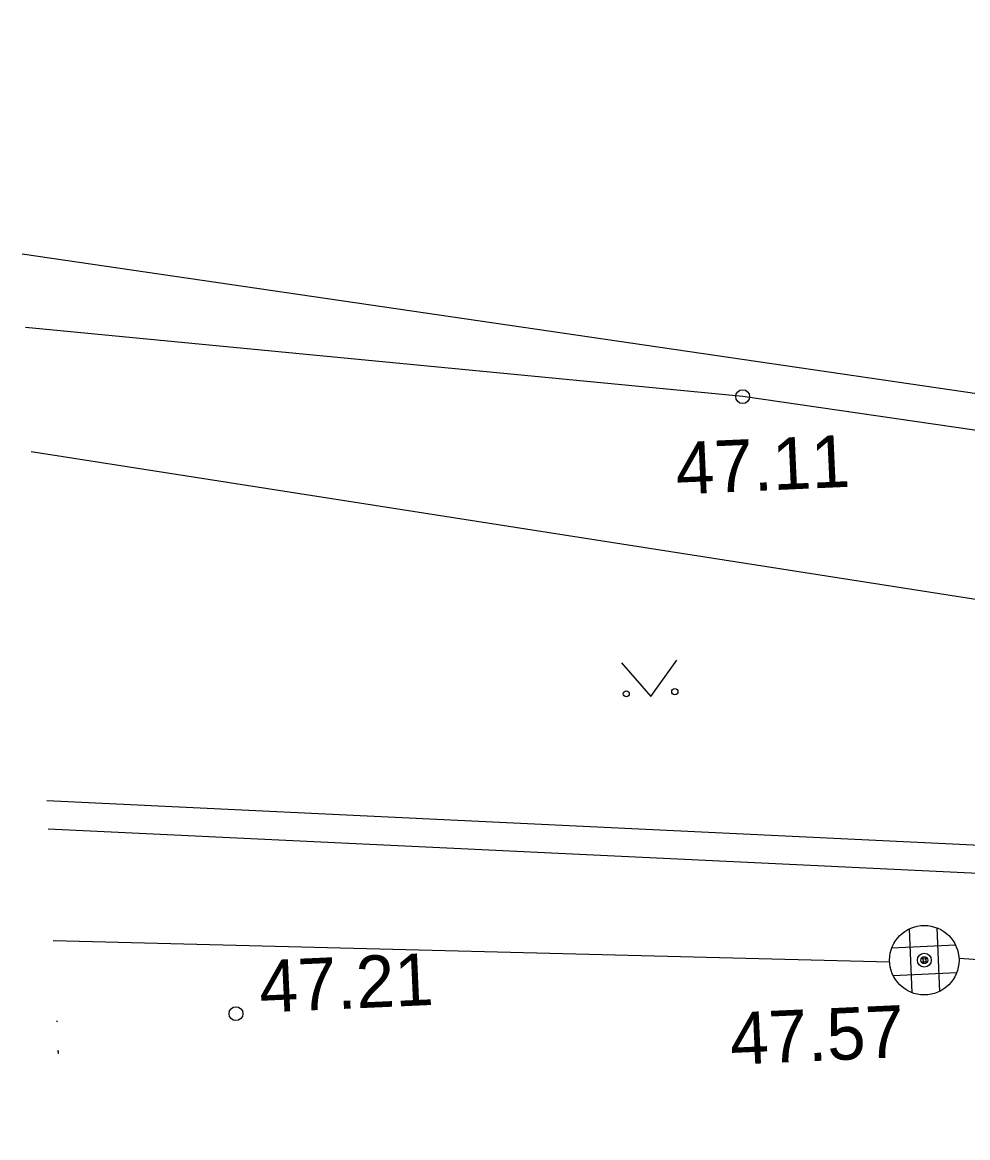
# Model space of a CAD drawing. Extents: x 641842 to 641928, y 6455750 to 6455871.
# Drawn here: x 641841.68 to 641855.3, y 6455853.07 to 6455869.12 of the extents above; entities that cross this region are included whole.
import ezdxf

# ---------------------------------------------------------------- set-up
doc = ezdxf.new("R2010")
doc.units = 0
for name, color, linetype in [('9', 7, 'Continuous'), ('Level 12', 7, 'Continuous'), ('Level 15', 7, 'Continuous'), ('Level 18', 7, 'Continuous'), ('Level 20', 7, 'Continuous'), ('Level 22', 7, 'Continuous'), ('Level 23', 7, 'Continuous'), ('Level 24', 7, 'Continuous'), ('Level 25', 7, 'Continuous'), ('Level 27', 7, 'Continuous'), ('Level 30', 7, 'Continuous'), ('Level 31', 7, 'Continuous'), ('Level 34', 7, 'Continuous'), ('Level 35', 7, 'Continuous'), ('Level 36', 7, 'Continuous'), ('Level 38', 7, 'Continuous'), ('Level 39', 7, 'Continuous'), ('Level 40', 7, 'Continuous'), ('Level 5', 7, 'Continuous'), ('Level 6', 7, 'Continuous'), ('Level 9', 7, 'Continuous')]:
    doc.layers.add(name, color=color, linetype=linetype)

# ---------------------------------------------------------------- blocks, each defined once
blk = doc.blocks.new('PUNKT9')
at = {"layer": 'Level 12'}
blk.add_circle((0, 0), 100, dxfattribs=at)
blk = doc.blocks.new('VDREKA')
at = {"layer": '9'}
for p, q in [((-46, 20), (46, 20)), ((-20, 46), (-20, -46)), ((20, 46), (20, -46)), ((-46, -20), (46, -20))]:
    blk.add_line(p, q, dxfattribs=at)
blk.add_circle((0, 0), 50, dxfattribs=at)
blk = doc.blocks.new('KMURU5')
at = {"layer": 'Level 15'}
for p, q in [((-403, 505), (0, 0)), ((0, 0), (397, 505))]:
    blk.add_line(p, q, dxfattribs=at)
for centre, radius in [((-353, 55), 42.8), ((347, 55), 45.2)]:
    blk.add_circle(centre, radius, dxfattribs=at)
blk = doc.blocks.new('PUNK10')
at = {"layer": 'Level 6'}
blk.add_circle((0, 0), 100, dxfattribs=at)
blk = doc.blocks.new('VDREK0')
at = {"layer": 'Level 18'}
for p, q in [((-200, 458), (-200, -458)), ((200, 458), (200, -458)), ((-458, 200), (458, 200)), ((-458, -200), (458, -200))]:
    blk.add_line(p, q, dxfattribs=at)
blk.add_circle((0, 0), 500, dxfattribs=at)
blk = doc.blocks.new('KMURU6')
at = {"layer": 'Level 20'}
for p, q in [((-403, 505), (0, 0)), ((0, 0), (397, 505))]:
    blk.add_line(p, q, dxfattribs=at)
for centre, radius in [((-353, 55), 42.8), ((347, 55), 45.2)]:
    blk.add_circle(centre, radius, dxfattribs=at)
blk = doc.blocks.new('PUNK11')
at = {"layer": 'Level 9'}
blk.add_circle((0, 0), 100, dxfattribs=at)
blk = doc.blocks.new('VDREK1')
at = {"layer": 'Level 39'}
for p, q in [((-200, 458), (-200, -458)), ((200, 458), (200, -458)), ((-458, 200), (458, 200)), ((-458, -200), (458, -200))]:
    blk.add_line(p, q, dxfattribs=at)
blk.add_circle((0, 0), 500, dxfattribs=at)
blk = doc.blocks.new('KMURU7')
at = {"layer": 'Level 31'}
for p, q in [((-403, 505), (0, 0)), ((0, 0), (397, 505))]:
    blk.add_line(p, q, dxfattribs=at)
for centre, radius in [((-353, 55), 42.8), ((347, 55), 45.2)]:
    blk.add_circle(centre, radius, dxfattribs=at)

msp = doc.modelspace()

# ---------------------------------------------------------------- linework, layer by layer
at = {"layer": 'Level 15'}
msp.add_line((641842.176, 6455854.736), (641842.186, 6455854.751), dxfattribs=at)
msp.add_lwpolyline([(641842.194, 6455854.323), (641842.196, 6455854.278)], dxfattribs=at)
msp.add_arc((641842.156, 6455854.299), 0.0452, 332.2519, 32.8766, dxfattribs=at)
at = {"layer": 'Level 18'}
msp.add_line((641854.672, 6455855.623), (641854.672, 6455855.623), dxfattribs=at)
msp.add_line((641854.672, 6455855.623), (641854.672, 6455855.623), dxfattribs=at)
msp.add_line((641854.672, 6455855.623), (641854.672, 6455855.623), dxfattribs=at)
msp.add_line((641854.672, 6455855.623), (641854.672, 6455855.623), dxfattribs=at)
msp.add_line((641854.672, 6455855.623), (641854.672, 6455855.623), dxfattribs=at)
msp.add_line((641854.672, 6455855.623), (641854.672, 6455855.623), dxfattribs=at)
msp.add_line((641854.672, 6455855.623), (641854.672, 6455855.623), dxfattribs=at)
msp.add_line((641854.672, 6455855.623), (641854.672, 6455855.623), dxfattribs=at)
at = {"layer": 'Level 20'}
msp.add_line((641842.176, 6455854.736), (641842.186, 6455854.751), dxfattribs=at)
msp.add_line((641842.176, 6455854.736), (641842.186, 6455854.751), dxfattribs=at)
msp.add_lwpolyline([(641842.194, 6455854.323), (641842.196, 6455854.278)], dxfattribs=at)
msp.add_lwpolyline([(641842.194, 6455854.323), (641842.196, 6455854.278)], dxfattribs=at)
msp.add_arc((641842.156, 6455854.299), 0.0452, 332.2519, 32.8766, dxfattribs=at)
msp.add_arc((641842.156, 6455854.299), 0.0452, 332.2519, 32.8766, dxfattribs=at)
at = {"layer": 'Level 22'}
msp.add_line((641841.808, 6455862.946), (641869.062, 6455858.691), dxfattribs=at)
msp.add_line((641841.808, 6455862.946), (641869.062, 6455858.691), dxfattribs=at)
msp.add_line((641841.808, 6455862.946), (641869.062, 6455858.691), dxfattribs=at)
msp.add_line((641841.808, 6455862.946), (641869.062, 6455858.691), dxfattribs=at)
at = {"layer": 'Level 23'}
msp.add_line((641841.681, 6455865.791), (641860.282, 6455863.071), dxfattribs=at)
msp.add_line((641841.681, 6455865.791), (641860.282, 6455863.071), dxfattribs=at)
msp.add_line((641841.681, 6455865.791), (641860.282, 6455863.071), dxfattribs=at)
msp.add_line((641841.681, 6455865.791), (641860.282, 6455863.071), dxfattribs=at)
at = {"layer": 'Level 24'}
for p, q in [((641841.808, 6455862.946), (641869.062, 6455858.691)), ((641841.808, 6455862.946), (641869.062, 6455858.691)), ((641842.123, 6455855.905), (641854.173, 6455855.599)), ((641842.123, 6455855.905), (641854.173, 6455855.599)), ((641842.123, 6455855.905), (641854.173, 6455855.599)), ((641842.123, 6455855.905), (641854.173, 6455855.599)), ((641867.477, 6455854.804), (641855.172, 6455855.646)), ((641867.477, 6455854.804), (641855.172, 6455855.646))]:
    msp.add_line(p, q, dxfattribs=at)
at = {"layer": 'Level 25'}
msp.add_line((641841.681, 6455865.791), (641860.282, 6455863.071), dxfattribs=at)
msp.add_line((641841.681, 6455865.791), (641860.282, 6455863.071), dxfattribs=at)
for points in [[(641842.033, 6455857.922), (641855.677, 6455857.271), (641873.333, 6455855.758)], [(641842.033, 6455857.922), (641855.677, 6455857.271), (641873.333, 6455855.758)], [(641842.051, 6455857.514), (641855.65, 6455856.865), (641873.522, 6455855.334)], [(641842.051, 6455857.514), (641855.65, 6455856.865), (641873.522, 6455855.334)]]:
    msp.add_lwpolyline(points, dxfattribs=at)
at = {"layer": 'Level 30'}
for p, q in [((641852.056, 6455863.736), (641841.728, 6455864.729)), ((641852.056, 6455863.736), (641841.728, 6455864.729)), ((641852.056, 6455863.736), (641852.056, 6455863.736)), ((641852.056, 6455863.736), (641852.056, 6455863.736)), ((641852.056, 6455863.736), (641852.056, 6455863.736)), ((641852.056, 6455863.736), (641852.056, 6455863.736)), ((641868.504, 6455861.35), (641852.056, 6455863.736)), ((641852.056, 6455863.736), (641852.056, 6455863.736)), ((641852.056, 6455863.736), (641852.056, 6455863.736)), ((641852.056, 6455863.736), (641852.056, 6455863.736)), ((641852.056, 6455863.736), (641852.056, 6455863.736)), ((641868.504, 6455861.35), (641852.056, 6455863.736))]:
    msp.add_line(p, q, dxfattribs=at)
for points in [[(641881.075, 6455853.087), (641880.16, 6455856.188), (641878.78, 6455857.899), (641876.066, 6455859.215), (641868.504, 6455861.35), (641852.056, 6455863.736), (641841.728, 6455864.729)], [(641876.215, 6455859.143), (641876.066, 6455859.215), (641868.504, 6455861.35), (641852.056, 6455863.736), (641841.728, 6455864.729)]]:
    msp.add_lwpolyline(points, dxfattribs=at)
at = {"layer": 'Level 34'}
msp.add_line((641854.672, 6455855.623), (641854.672, 6455855.623), dxfattribs=at)
msp.add_line((641854.672, 6455855.623), (641854.672, 6455855.623), dxfattribs=at)
msp.add_line((641854.672, 6455855.623), (641854.672, 6455855.623), dxfattribs=at)
msp.add_line((641854.672, 6455855.623), (641854.672, 6455855.623), dxfattribs=at)
at = {"layer": 'Level 35'}
for p, q in [((641842.123, 6455855.905), (641854.173, 6455855.599)), ((641842.123, 6455855.905), (641854.173, 6455855.599)), ((641867.477, 6455854.804), (641855.172, 6455855.646))]:
    msp.add_line(p, q, dxfattribs=at)
at = {"layer": 'Level 36'}
for points in [[(641842.033, 6455857.922), (641855.677, 6455857.271), (641873.333, 6455855.758)], [(641842.051, 6455857.514), (641855.65, 6455856.865), (641873.775, 6455855.312)]]:
    msp.add_lwpolyline(points, dxfattribs=at)
at = {"layer": 'Level 38'}
msp.add_open_spline([(641845.214, 6455786.889), (641846.04, 6455788.456), (641849.007, 6455794.11), (641851.535, 6455799.121), (641852.107, 6455800.222), (641854.686, 6455807.894), (641856.246, 6455812.093), (641859.051, 6455817.48), (641866.82, 6455832.554), (641871.264, 6455841.634), (641877.95, 6455854.512), (641878.496, 6455856.177), (641879.25, 6455859.332), (641880.787, 6455866.584), (641881.322, 6455869.125)], degree=3, dxfattribs=at)
at = {"layer": 'Level 40'}
msp.add_line((641844.758, 6455854.853), (641844.758, 6455854.853), dxfattribs=at)
msp.add_line((641844.758, 6455854.853), (641844.758, 6455854.853), dxfattribs=at)
msp.add_line((641844.758, 6455854.853), (641844.758, 6455854.853), dxfattribs=at)
msp.add_line((641844.758, 6455854.853), (641844.758, 6455854.853), dxfattribs=at)
at = {"layer": 'Level 6'}
msp.add_line((641844.758, 6455854.853), (641844.758, 6455854.853), dxfattribs=at)
msp.add_line((641844.758, 6455854.853), (641844.758, 6455854.853), dxfattribs=at)
msp.add_line((641844.758, 6455854.853), (641844.758, 6455854.853), dxfattribs=at)
msp.add_line((641844.758, 6455854.853), (641844.758, 6455854.853), dxfattribs=at)
msp.add_line((641844.758, 6455854.853), (641844.758, 6455854.853), dxfattribs=at)
msp.add_line((641844.758, 6455854.853), (641844.758, 6455854.853), dxfattribs=at)
msp.add_line((641844.758, 6455854.853), (641844.758, 6455854.853), dxfattribs=at)
msp.add_line((641844.758, 6455854.853), (641844.758, 6455854.853), dxfattribs=at)
at = {"layer": 'Level 9'}
for p, q in [((641852.056, 6455863.736), (641841.728, 6455864.729)), ((641852.056, 6455863.736), (641852.056, 6455863.736)), ((641852.056, 6455863.736), (641852.056, 6455863.736)), ((641852.056, 6455863.736), (641852.056, 6455863.736)), ((641852.056, 6455863.736), (641852.056, 6455863.736)), ((641868.504, 6455861.35), (641852.056, 6455863.736))]:
    msp.add_line(p, q, dxfattribs=at)
msp.add_lwpolyline([(641876.215, 6455859.143), (641876.066, 6455859.215), (641868.504, 6455861.35), (641852.056, 6455863.736), (641841.728, 6455864.729)], dxfattribs=at)

# ---------------------------------------------------------------- block references
at = {"layer": 'Level 12', "xscale": 0.0009999999999999996, "yscale": 0.001, "rotation": 2.5642489144958254}
for p in [(641852.056, 6455863.736), (641852.056, 6455863.736), (641852.056, 6455863.736), (641852.056, 6455863.736), (641854.672, 6455855.623), (641854.672, 6455855.623), (641854.672, 6455855.623), (641854.672, 6455855.623), (641844.758, 6455854.853), (641844.758, 6455854.853)]:
    msp.add_blockref('PUNKT9', p, dxfattribs=at)
at = {"layer": 'Level 15', "xscale": 0.0009999999999999996, "yscale": 0.001, "rotation": 2.5642489144958254}
msp.add_blockref('KMURU5', (641850.735, 6455859.419), dxfattribs=at)
at = {"layer": 'Level 18', "xscale": 0.0009999999999999996, "yscale": 0.001, "rotation": 2.5642489144958254}
msp.add_blockref('VDREK0', (641854.672, 6455855.623), dxfattribs=at)
msp.add_blockref('VDREK0', (641854.672, 6455855.623), dxfattribs=at)
at = {"layer": 'Level 20', "xscale": 0.0009999999999999996, "yscale": 0.001, "rotation": 2.5642489144958254}
msp.add_blockref('KMURU6', (641850.735, 6455859.419), dxfattribs=at)
at = {"layer": 'Level 27', "xscale": 0.0009999999999999996, "yscale": 0.001, "rotation": 2.5642489144958254}
for name, p in [('PUNK10', (641852.056, 6455863.736)), ('PUNK10', (641852.056, 6455863.736)), ('PUNK10', (641852.056, 6455863.736)), ('PUNK10', (641852.056, 6455863.736)), ('PUNK11', (641852.056, 6455863.736)), ('PUNK11', (641852.056, 6455863.736)), ('PUNK11', (641852.056, 6455863.736)), ('PUNK11', (641852.056, 6455863.736)), ('PUNK10', (641854.672, 6455855.623)), ('PUNK10', (641854.672, 6455855.623)), ('PUNK10', (641854.672, 6455855.623)), ('PUNK10', (641854.672, 6455855.623)), ('PUNK11', (641854.672, 6455855.623)), ('PUNK11', (641854.672, 6455855.623)), ('PUNK11', (641854.672, 6455855.623)), ('PUNK11', (641854.672, 6455855.623)), ('PUNK10', (641844.758, 6455854.853)), ('PUNK10', (641844.758, 6455854.853)), ('PUNK11', (641844.758, 6455854.853)), ('PUNK11', (641844.758, 6455854.853))]:
    msp.add_blockref(name, p, dxfattribs=at)
at = {"layer": 'Level 31', "xscale": 0.0009999999999999996, "yscale": 0.001, "rotation": 2.5642489144958254}
msp.add_blockref('KMURU7', (641850.735, 6455859.419), dxfattribs=at)
at = {"layer": 'Level 34', "xscale": 0.0009999999999999996, "yscale": 0.001, "rotation": 2.5642489144958254}
msp.add_blockref('VDREKA', (641854.672, 6455855.623), dxfattribs=at)
msp.add_blockref('VDREKA', (641854.672, 6455855.623), dxfattribs=at)
at = {"layer": 'Level 39', "xscale": 0.0009999999999999996, "yscale": 0.001, "rotation": 2.5642489144958254}
msp.add_blockref('VDREK1', (641854.672, 6455855.623), dxfattribs=at)
msp.add_blockref('VDREK1', (641854.672, 6455855.623), dxfattribs=at)
at = {"layer": 'Level 40', "xscale": 0.0009999999999999996, "yscale": 0.001, "rotation": 2.5642489144958254}
msp.add_blockref('PUNK11', (641844.758, 6455854.853), dxfattribs=at)
msp.add_blockref('PUNK11', (641844.758, 6455854.853), dxfattribs=at)
at = {"layer": 'Level 6', "xscale": 0.0009999999999999996, "yscale": 0.001, "rotation": 2.5642489144958254}
for name in ['PUNKT9', 'PUNKT9', 'PUNK10', 'PUNK10']:
    msp.add_blockref(name, (641844.758, 6455854.853), dxfattribs=at)

# ---------------------------------------------------------------- texts
at = {"layer": 'Level 40'}
msp.add_text('47.21', height=0.75, rotation=2.5642, dxfattribs=at).set_placement((641845.108, 6455854.868))
msp.add_text('47.21', height=0.75, rotation=2.5642, dxfattribs=at).set_placement((641845.108, 6455854.868))
at = {"layer": 'Level 5'}
for s, p in [('47.11', (641851.106, 6455862.327)), ('47.11', (641851.106, 6455862.327)), ('47.11', (641851.106, 6455862.327)), ('47.57', (641851.889, 6455854.117)), ('47.57', (641851.889, 6455854.117)), ('47.57', (641851.889, 6455854.117)), ('47.57', (641851.889, 6455854.117)), ('47.57', (641851.889, 6455854.117)), ('47.57', (641851.889, 6455854.117))]:
    msp.add_text(s, height=0.75, rotation=2.5642, dxfattribs=at).set_placement(p)
at = {"layer": 'Level 6'}
msp.add_text('47.21', height=0.75, rotation=2.5642, dxfattribs=at).set_placement((641845.108, 6455854.868))
msp.add_text('47.21', height=0.75, rotation=2.5642, dxfattribs=at).set_placement((641845.108, 6455854.868))
msp.add_text('47.21', height=0.75, rotation=2.5642, dxfattribs=at).set_placement((641845.108, 6455854.868))
msp.add_text('47.21', height=0.75, rotation=2.5642, dxfattribs=at).set_placement((641845.108, 6455854.868))

doc.saveas('drawing.dxf')
